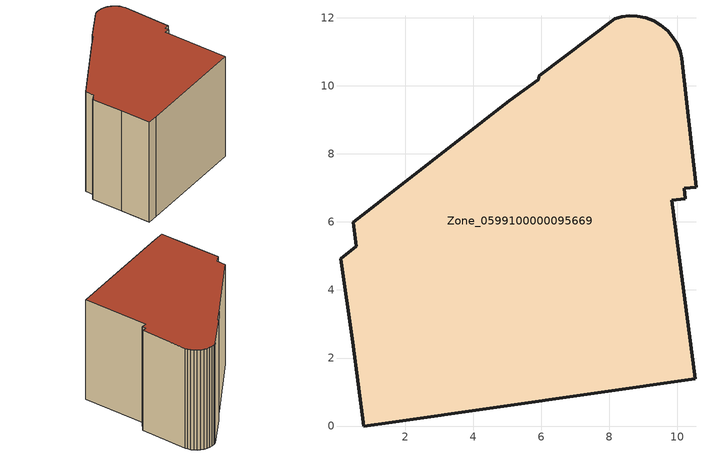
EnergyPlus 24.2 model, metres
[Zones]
Zone_0599100000095669
 floor ground (C_G): 5.07,9.56 5.92,10.18 5.94,10.3 8.16,11.97 8.37,12.03 8.6,12.06 8.83,12.05 9.07,12 9.31,11.91 9.52,11.78 9.72,11.62 9.88,11.44 10,11.24 10.09,11.03 10.14,10.82 10.55,7.03 10.21,7 10.24,6.68 9.84,6.64 10.53,1.39 1.62,0.11 0.78,0 0.46,2.47 0.1,4.92 0.57,5.29 0.48,5.99 z0
 wall outside (C_F): 10.09,11.03 10,11.24 9.88,11.44 9.72,11.62 9.52,11.78 9.31,11.91 9.07,12 8.83,12.05 8.6,12.06 8.37,12.03 8.16,11.97 5.94,10.3 5.92,10.18 5.07,9.56 0.48,5.99 0.57,5.29 0.1,4.92 0.46,2.47 0.78,0 1.62,0.11 10.53,1.39 9.84,6.64 10.24,6.68 10.21,7 10.55,7.03 10.14,10.82 10.09,11.03 z0:8.93
 roof outside (C_R): 5.92,10.18 5.07,9.56 0.48,5.99 0.57,5.29 0.1,4.92 0.46,2.47 0.78,0 1.62,0.11 10.53,1.39 9.84,6.64 10.24,6.68 10.21,7 10.55,7.03 10.14,10.82 10.09,11.03 10,11.24 9.88,11.44 9.72,11.62 9.52,11.78 9.31,11.91 9.07,12 8.83,12.05 8.6,12.06 8.37,12.03 8.16,11.97 5.94,10.3 z8.93
[BUILDING]
Pand.0599100000095669: North Axis=0; Terrain=City; Loads Convergence Tolerance Value=0.04; Temperature Convergence Tolerance Value=0.4; Solar Distribution=FullExterior; Maximum Number of Warmup Days=25; Minimum Number of Warmup Days=1
[Site:Location]
Rotterdam.The.Hague.AP_ZH_NLD Design_Conditions: Latitude=51.96; Longitude=4.45; Time Zone=1; Elevation=-4.5
[SITE:GROUNDTEMPERATURE:BUILDINGSURFACE]
18, 18, 18, 18, 18, 18, 18, 18, 18, 18, 18, 18
[MATERIAL] Thermal Absorptance=0.9; Solar Absorptance=0.7; Visible Absorptance=0.7
Name | Roughness | Thickness | Conductivity | Density | Specific Heat
G.TC.1992-2005 | MediumSmooth | 0.15 | 0.06 | 540 | 1210
F.TC.1992-2005 | Rough | 0.3 | 0.12 | 1920 | 840
R.TC.1992-2005 | MediumRough | 0.2 | 0.08 | 1500 | 1000
[CONSTRUCTION]
C_G: G.TC.1992-2005
C_F: F.TC.1992-2005
C_R: R.TC.1992-2005
[ZONE]
Zone_0599100000095669: Type=1; Multiplier=1; Ceiling Height=Autocalculate; Volume=Autocalculate; Floor Area=autocalculate; Part of Total Floor Area=Yes
[ZONEINFILTRATION:DESIGNFLOWRATE]
Infil_Zone_0599100000095669: Zone or ZoneList or Space or SpaceList=Zone_0599100000095669; Schedule=AlwaysOn; Design Flow Rate Calculation Method=Flow/Area; Flow Rate per Floor Area=0.0015; Constant Term Coefficient=1; Temperature Term Coefficient=0; Velocity Term Coefficient=0; Velocity Squared Term Coefficient=0
[HVACTEMPLATE:ZONE:IDEALLOADSAIRSYSTEM]
Zone_0599100000095669: Maximum Heating Supply Air Temperature=50; Minimum Cooling Supply Air Temperature=13; Maximum Heating Supply Air Humidity Ratio=0.0156; Minimum Cooling Supply Air Humidity Ratio=0.0077; Heating Limit=NoLimit; Cooling Limit=NoLimit; Dehumidification Control Type=ConstantSensibleHeatRatio; Cooling Sensible Heat Ratio=0.7; Dehumidification Setpoint=60; Humidification Control Type=None; Humidification Setpoint=30; Outdoor Air Method=None; Outdoor Air Flow Rate per Person=0.00944; Outdoor Air Flow Rate per Zone Floor Area=0; Outdoor Air Flow Rate per Zone=0; Demand Controlled Ventilation Type=None; Outdoor Air Economizer Type=NoEconomizer; Heat Recovery Type=None; Sensible Heat Recovery Effectiveness=0.7; Latent Heat Recovery Effectiveness=0.65
[ZONECONTROL:THERMOSTAT]
ThermostatControl_Zone_0599100000095669: Zone or ZoneList=Zone_0599100000095669; Control Type Schedule=DualSetpointControlType; Control 1=Thermostat_Zone_0599100000095669; Temperature Difference Between Cutout And Setpoint=0
[THERMOSTATSETPOINT:DUALSETPOINT]
Thermostat_Zone_0599100000095669: Heating Setpoint Temperature Schedule=HeatingSetpoint_Zone_0599100000095669; Cooling Setpoint Temperature Schedule=CoolingSetpoint_Zone_0599100000095669
[SCHEDULE:COMPACT]
HeatingSetpoint_Zone_0599100000095669: Through: 12/31, For: AllDays, Until: 24:00, 21
CoolingSetpoint_Zone_0599100000095669: Through: 12/31, For: AllDays, Until: 24:00, 24
DualSetpointControlType: Through: 12/31, For: AllDays, Until: 24:00, 4
AlwaysOn: Through: 12/31, For: AllDays, Until: 24:00, 1
